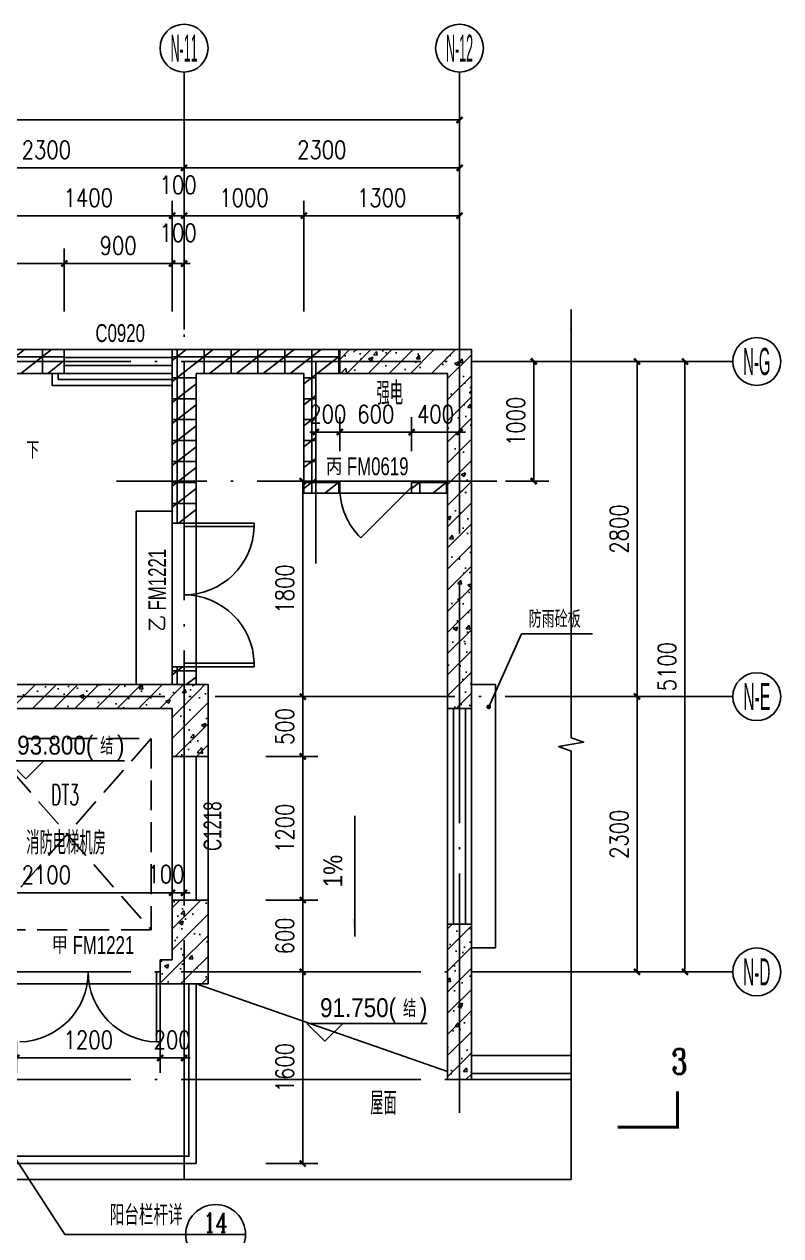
# Model space of a CAD drawing. Extents: x 718358 to 1668613, y -348838 to -159582.
# Drawn here: x 812749 to 819065, y -192319 to -182196 of the extents above; entities that cross this region are included whole.
import ezdxf
from ezdxf.enums import TextEntityAlignment as Align

# ---------------------------------------------------------------- set-up
doc = ezdxf.new("R2010")
doc.units = 0
doc.header["$LTSCALE"] = 1000
doc.linetypes.add('DASH', pattern=[0.35, 0.25, -0.1])
doc.linetypes.add('DOTE', pattern=[2.42, 2, -0.2, 0.02, -0.2])
for name, color, linetype in [('WINDOW_TEXT', 7, 'Continuous'), ('建-可见线', 7, 'Continuous'), ('建-墙体', 2, 'Continuous'), ('建-尺寸', 73, 'Continuous'), ('建-引出', 3, 'Continuous'), ('建-影线', 8, 'Continuous'), ('建-房间名', 7, 'Continuous'), ('建-柱子', 6, 'Continuous'), ('建-标高', 3, 'Continuous'), ('建-楼梯', 4, 'Continuous'), ('建-楼梯-扶手', 3, 'Continuous'), ('建-符号', 3, 'Continuous'), ('建-符号说明', 7, 'Continuous'), ('建-索引', 3, 'Continuous'), ('建-轴标', 3, 'Continuous'), ('建-轴网', 14, 'DOTE'), ('建-门', 4, 'Continuous'), ('建-门窗', 4, 'Continuous'), ('建-门窗-编号', 7, 'Continuous'), ('建-阳台', 5, 'Continuous'), ('排水线', 41, 'Continuous')]:
    doc.layers.add(name, color=color, linetype=linetype)
doc.styles.add('_TCH_AXIS', font='gt宽度调整.shx', dxfattribs={"bigfont": 'gt国标汉字.shx'})
doc.styles.add('_TCH_DIM', font='gt单线西文.shx', dxfattribs={"width": 0.8, "bigfont": 'gt单线中文.shx'})
doc.styles.add('_TCH_LABEL', font='COMPLEX', dxfattribs={"bigfont": 'GBCBIG'})
doc.styles.add('_TCH_WINDOW', font='gt单线西文.shx', dxfattribs={"height": 3.5, "bigfont": 'gt单线中文.shx'})
doc.styles.add('DIM_FONT', font='SIMPLEX.shx', dxfattribs={"width": 0.8, "bigfont": 'GBCBIG.shx'})
doc.dimstyles.new('DIMN50', dxfattribs={"dimscale": 0.5, "dimtxt": 300, "dimasz": 100, "dimexe": 250, "dimexo": 300, "dimgap": 150, "dimtad": 1, "dimdec": 0, "dimzin": 0, "dimdsep": 46, "dimtxsty": 'DIM_FONT', "dimblk": 'ARCHTICK', "dimcen": 0.09, "dimdle": 1, "dimclrt": 7, "dimazin": 2, "dimtfac": 1, "dimtdec": 0, "dimtix": 1, "dimtmove": 2, "dimatfit": 3, "dimldrblk": 'ARCHTICK', "dimfxl": 1, "dimtolj": 1, "dimtzin": 0, "dimarcsym": 0})
pattern_1 = [(45, (0, 0), (-88.388348, 88.388348), []), (50, (0, 0), (358.63009, -31.37607), [37.5, -412.5]), (355, (0, 0), (-69.37567, 376.09607), [30, -330]), (100.4514, (29.9, -2.6), (289.25469, 344.71977), [31.8701, -350.57106]), (46.1842, (0, 100), (533.62052, -82.7595), [56.25, -618.75]), (96.6356, (44.47, 93.1), (467.33135, 487.05894), [47.80514, -525.8565]), (351.1842, (0, 100), (467.33097, 487.0593), [45, -495]), (21, (50, 75), (298.45353, -201.30945), [37.5, -412.5]), (326, (50, 75), (121.65767, 362.57502), [30, -330]), (71.4514, (74.87, 58.22), (420.11131, 161.26525), [31.8701, -350.57106]), (37.5, (0, 0), (6.079928, 166.446927), [0, -326, 0, -335, 0, -331.25]), (7.5, (0, 0), (131.53477, 197.205856), [0, -191, 0, -318.5, 0, -126.25]), (327.5, (-111.5, 0), (266.911218, -11.277436), [0, -125, 0, -390, 0, -517.5]), (317.5, (-161.5, 0), (291.593085, 50.05249), [0, -162.5, 0, -259, 0, -367.5])]
pattern_2 = [(0, (0, 0), (0, 175), []), (37.875, (200, 0), (-84.807639, 109.038328), []), (90, (200, 0), (-225, 1e-14), [])]

# ---------------------------------------------------------------- blocks, each defined once
blk = doc.blocks.new('_ArchTick')
at = {"color": 0, "linetype": 'ByBlock', "const_width": 0.4}
blk.add_lwpolyline([(-0.5, -0.5), (0.5, 0.5)], dxfattribs=at)
blk = doc.blocks.new('*D2208')
at = {"layer": 'Defpoints', "color": 0, "transparency": 16777216}
for p in [(813983, -189453), (811883, -189710), (813983, -189710)]:
    blk.add_point(p, dxfattribs=at)
at = {"layer": '建-尺寸', "color": 0, "lineweight": -2, "transparency": 16777216}
for p, q in [((811883, -189560), (811883, -189328)), ((813983, -189560), (813983, -189328)), ((811882, -189453), (813983, -189453))]:
    blk.add_line(p, q, dxfattribs=at)
at = {"layer": '建-尺寸', "color": 0, "lineweight": -2, "transparency": 16777216, "xscale": 50, "yscale": 50, "zscale": 50, "rotation": 180}
blk.add_blockref('_ArchTick', (811883, -189453), dxfattribs=at)
at = {"layer": '建-尺寸', "color": 0, "lineweight": -2, "transparency": 16777216, "xscale": 50, "yscale": 50, "zscale": 50}
blk.add_blockref('_ArchTick', (813983, -189453), dxfattribs=at)
at = {"layer": '建-尺寸', "color": 7, "transparency": 16777216, "insert": (812933, -189303), "char_height": 150, "attachment_point": 5, "style": 'DIM_FONT'}
blk.add_mtext('\\A1;2100', dxfattribs=at)
blk = doc.blocks.new('*D2209')
at = {"layer": 'Defpoints', "color": 0, "transparency": 16777216}
for p in [(814083, -189453), (813983, -189710), (814083, -189710)]:
    blk.add_point(p, dxfattribs=at)
at = {"layer": '建-尺寸', "color": 0, "lineweight": -2, "transparency": 16777216}
for p, q in [((813983, -189560), (813983, -189328)), ((814083, -189560), (814083, -189328)), ((813983, -189453), (813933, -189453)), ((813983, -189453), (814083, -189453)), ((814083, -189453), (814133, -189453))]:
    blk.add_line(p, q, dxfattribs=at)
at = {"layer": '建-尺寸', "color": 0, "lineweight": -2, "transparency": 16777216, "xscale": 50, "yscale": 50, "zscale": 50}
blk.add_blockref('_ArchTick', (813983, -189453), dxfattribs=at)
at = {"layer": '建-尺寸', "color": 0, "lineweight": -2, "transparency": 16777216, "xscale": 50, "yscale": 50, "zscale": 50, "rotation": 180}
blk.add_blockref('_ArchTick', (814083, -189453), dxfattribs=at)
at = {"layer": '建-尺寸', "color": 7, "transparency": 16777216, "insert": (813932, -189298), "char_height": 150, "attachment_point": 5, "style": 'DIM_FONT'}
blk.add_mtext('\\A1;100', dxfattribs=at)
blk = doc.blocks.new('*D2215')
at = {"layer": 'Defpoints', "color": 0, "transparency": 16777216}
for p in [(812683, -190550), (813883, -190550), (813883, -190833)]:
    blk.add_point(p, dxfattribs=at)
at = {"layer": '建-尺寸', "color": 0, "lineweight": -2, "transparency": 16777216}
for p, q in [((812683, -190700), (812683, -190958)), ((813883, -190700), (813883, -190958)), ((812682, -190833), (813883, -190833))]:
    blk.add_line(p, q, dxfattribs=at)
at = {"layer": '建-尺寸', "color": 0, "lineweight": -2, "transparency": 16777216, "xscale": 50, "yscale": 50, "zscale": 50, "rotation": 180}
blk.add_blockref('_ArchTick', (812683, -190833), dxfattribs=at)
at = {"layer": '建-尺寸', "color": 0, "lineweight": -2, "transparency": 16777216, "xscale": 50, "yscale": 50, "zscale": 50}
blk.add_blockref('_ArchTick', (813883, -190833), dxfattribs=at)
at = {"layer": '建-尺寸', "color": 7, "transparency": 16777216, "insert": (813283, -190683), "char_height": 150, "attachment_point": 5, "style": 'DIM_FONT'}
blk.add_mtext('\\A1;1200', dxfattribs=at)
blk = doc.blocks.new('*D2216')
at = {"layer": 'Defpoints', "color": 0, "transparency": 16777216}
for p in [(813883, -190550), (814083, -190550), (814083, -190833)]:
    blk.add_point(p, dxfattribs=at)
at = {"layer": '建-尺寸', "color": 0, "lineweight": -2, "transparency": 16777216}
for p, q in [((813883, -190700), (813883, -190958)), ((814083, -190700), (814083, -190958)), ((813883, -190833), (813833, -190833)), ((813883, -190833), (814083, -190833)), ((814083, -190833), (814133, -190833))]:
    blk.add_line(p, q, dxfattribs=at)
at = {"layer": '建-尺寸', "color": 0, "lineweight": -2, "transparency": 16777216, "xscale": 50, "yscale": 50, "zscale": 50}
blk.add_blockref('_ArchTick', (813883, -190833), dxfattribs=at)
at = {"layer": '建-尺寸', "color": 0, "lineweight": -2, "transparency": 16777216, "xscale": 50, "yscale": 50, "zscale": 50, "rotation": 180}
blk.add_blockref('_ArchTick', (814083, -190833), dxfattribs=at)
at = {"layer": '建-尺寸', "color": 7, "transparency": 16777216, "insert": (813983, -190683), "char_height": 150, "attachment_point": 5, "style": 'DIM_FONT'}
blk.add_mtext('\\A1;200', dxfattribs=at)
blk = doc.blocks.new('*D2221')
at = {"layer": 'Defpoints', "color": 0, "transparency": 16777216}
for p in [(814615, -190114), (815074, -190114), (814615, -191715)]:
    blk.add_point(p, dxfattribs=at)
at = {"layer": '建-尺寸', "color": 0, "lineweight": -2, "transparency": 16777216}
for p, q in [((814765, -190114), (815199, -190114)), ((815074, -191715), (815074, -190114)), ((814765, -191715), (815199, -191715))]:
    blk.add_line(p, q, dxfattribs=at)
at = {"layer": '建-尺寸', "color": 0, "lineweight": -2, "transparency": 16777216, "xscale": 50, "yscale": 50, "zscale": 50}
for p, rotation in [((815074, -190114), 90), ((815074, -191715), 270)]:
    blk.add_blockref('_ArchTick', p, dxfattribs=dict(at, rotation=rotation))
at = {"layer": '建-尺寸', "color": 7, "transparency": 16777216, "insert": (814924, -190914), "char_height": 150, "attachment_point": 5, "rotation": 90, "style": 'DIM_FONT'}
blk.add_mtext('\\A1;1600', dxfattribs=at)
blk = doc.blocks.new('*D2222')
at = {"layer": 'Defpoints', "color": 0, "transparency": 16777216}
for p in [(814615, -189514), (815074, -189514), (814615, -190114)]:
    blk.add_point(p, dxfattribs=at)
at = {"layer": '建-尺寸', "color": 0, "lineweight": -2, "transparency": 16777216}
for p, q in [((814765, -189514), (815199, -189514)), ((815074, -190115), (815074, -189514)), ((814765, -190114), (815199, -190114))]:
    blk.add_line(p, q, dxfattribs=at)
at = {"layer": '建-尺寸', "color": 0, "lineweight": -2, "transparency": 16777216, "xscale": 50, "yscale": 50, "zscale": 50}
for p, rotation in [((815074, -189514), 90), ((815074, -190114), 270)]:
    blk.add_blockref('_ArchTick', p, dxfattribs=dict(at, rotation=rotation))
at = {"layer": '建-尺寸', "color": 7, "transparency": 16777216, "insert": (814924, -189814), "char_height": 150, "attachment_point": 5, "rotation": 90, "style": 'DIM_FONT'}
blk.add_mtext('\\A1;600', dxfattribs=at)
blk = doc.blocks.new('*D2223')
at = {"layer": 'Defpoints', "color": 0, "transparency": 16777216}
for p in [(814615, -188314), (815074, -188314), (814615, -189514)]:
    blk.add_point(p, dxfattribs=at)
at = {"layer": '建-尺寸', "color": 0, "lineweight": -2, "transparency": 16777216}
for p, q in [((814765, -188314), (815199, -188314)), ((815074, -189515), (815074, -188314)), ((814765, -189514), (815199, -189514))]:
    blk.add_line(p, q, dxfattribs=at)
at = {"layer": '建-尺寸', "color": 0, "lineweight": -2, "transparency": 16777216, "xscale": 50, "yscale": 50, "zscale": 50}
for p, rotation in [((815074, -188314), 90), ((815074, -189514), 270)]:
    blk.add_blockref('_ArchTick', p, dxfattribs=dict(at, rotation=rotation))
at = {"layer": '建-尺寸', "color": 7, "transparency": 16777216, "insert": (814924, -188914), "char_height": 150, "attachment_point": 5, "rotation": 90, "style": 'DIM_FONT'}
blk.add_mtext('\\A1;1200', dxfattribs=at)
blk = doc.blocks.new('*D2224')
at = {"layer": 'Defpoints', "color": 0, "transparency": 16777216}
for p in [(814615, -187814), (815074, -187814), (814615, -188314)]:
    blk.add_point(p, dxfattribs=at)
at = {"layer": '建-尺寸', "color": 0, "lineweight": -2, "transparency": 16777216}
for p, q in [((814765, -187814), (815199, -187814)), ((815074, -188315), (815074, -187814)), ((814765, -188314), (815199, -188314))]:
    blk.add_line(p, q, dxfattribs=at)
at = {"layer": '建-尺寸', "color": 0, "lineweight": -2, "transparency": 16777216, "xscale": 50, "yscale": 50, "zscale": 50}
for p, rotation in [((815074, -187814), 90), ((815074, -188314), 270)]:
    blk.add_blockref('_ArchTick', p, dxfattribs=dict(at, rotation=rotation))
at = {"layer": '建-尺寸', "color": 7, "transparency": 16777216, "insert": (814924, -188064), "char_height": 150, "attachment_point": 5, "rotation": 90, "style": 'DIM_FONT'}
blk.add_mtext('\\A1;500', dxfattribs=at)
blk = doc.blocks.new('*D2225')
at = {"layer": 'Defpoints', "color": 0, "transparency": 16777216}
for p in [(814615, -186014), (815074, -186014), (814615, -187814)]:
    blk.add_point(p, dxfattribs=at)
at = {"layer": '建-尺寸', "color": 0, "lineweight": -2, "transparency": 16777216}
for p, q in [((814765, -186014), (815199, -186014)), ((815074, -187815), (815074, -186014)), ((814765, -187814), (815199, -187814))]:
    blk.add_line(p, q, dxfattribs=at)
at = {"layer": '建-尺寸', "color": 0, "lineweight": -2, "transparency": 16777216, "xscale": 50, "yscale": 50, "zscale": 50}
for p, rotation in [((815074, -186014), 90), ((815074, -187814), 270)]:
    blk.add_blockref('_ArchTick', p, dxfattribs=dict(at, rotation=rotation))
at = {"layer": '建-尺寸', "color": 7, "transparency": 16777216, "insert": (814924, -186914), "char_height": 150, "attachment_point": 5, "rotation": 90, "style": 'DIM_FONT'}
blk.add_mtext('\\A1;1800', dxfattribs=at)
blk = doc.blocks.new('*D2228')
at = {"layer": 'Defpoints', "color": 0, "transparency": 16777216}
for p in [(815383, -185604), (815183, -185914), (815383, -185914)]:
    blk.add_point(p, dxfattribs=at)
at = {"layer": '建-尺寸', "color": 0, "lineweight": -2, "transparency": 16777216}
for p, q in [((815183, -185764), (815183, -185479)), ((815383, -185764), (815383, -185479)), ((815183, -185604), (815133, -185604)), ((815183, -185604), (815383, -185604)), ((815383, -185604), (815433, -185604))]:
    blk.add_line(p, q, dxfattribs=at)
at = {"layer": '建-尺寸', "color": 0, "lineweight": -2, "transparency": 16777216, "xscale": 50, "yscale": 50, "zscale": 50}
blk.add_blockref('_ArchTick', (815183, -185604), dxfattribs=at)
at = {"layer": '建-尺寸', "color": 0, "lineweight": -2, "transparency": 16777216, "xscale": 50, "yscale": 50, "zscale": 50, "rotation": 180}
blk.add_blockref('_ArchTick', (815383, -185604), dxfattribs=at)
at = {"layer": '建-尺寸', "color": 7, "transparency": 16777216, "insert": (815283, -185454), "char_height": 150, "attachment_point": 5, "style": 'DIM_FONT'}
blk.add_mtext('\\A1;200', dxfattribs=at)
blk = doc.blocks.new('*D2229')
at = {"layer": 'Defpoints', "color": 0, "transparency": 16777216}
for p in [(815983, -185604), (815383, -185914), (815983, -185914)]:
    blk.add_point(p, dxfattribs=at)
at = {"layer": '建-尺寸', "color": 0, "lineweight": -2, "transparency": 16777216}
for p, q in [((815383, -185764), (815383, -185479)), ((815983, -185764), (815983, -185479)), ((815382, -185604), (815983, -185604))]:
    blk.add_line(p, q, dxfattribs=at)
at = {"layer": '建-尺寸', "color": 0, "lineweight": -2, "transparency": 16777216, "xscale": 50, "yscale": 50, "zscale": 50, "rotation": 180}
blk.add_blockref('_ArchTick', (815383, -185604), dxfattribs=at)
at = {"layer": '建-尺寸', "color": 0, "lineweight": -2, "transparency": 16777216, "xscale": 50, "yscale": 50, "zscale": 50}
blk.add_blockref('_ArchTick', (815983, -185604), dxfattribs=at)
at = {"layer": '建-尺寸', "color": 7, "transparency": 16777216, "insert": (815683, -185454), "char_height": 150, "attachment_point": 5, "style": 'DIM_FONT'}
blk.add_mtext('\\A1;600', dxfattribs=at)
blk = doc.blocks.new('*D2230')
at = {"layer": 'Defpoints', "color": 0, "transparency": 16777216}
for p in [(816383, -185604), (815983, -185914), (816383, -185914)]:
    blk.add_point(p, dxfattribs=at)
at = {"layer": '建-尺寸', "color": 0, "lineweight": -2, "transparency": 16777216}
for p, q in [((815983, -185764), (815983, -185479)), ((816383, -185764), (816383, -185479)), ((815983, -185604), (815933, -185604)), ((815983, -185604), (816383, -185604)), ((816383, -185604), (816433, -185604))]:
    blk.add_line(p, q, dxfattribs=at)
at = {"layer": '建-尺寸', "color": 0, "lineweight": -2, "transparency": 16777216, "xscale": 50, "yscale": 50, "zscale": 50}
blk.add_blockref('_ArchTick', (815983, -185604), dxfattribs=at)
at = {"layer": '建-尺寸', "color": 0, "lineweight": -2, "transparency": 16777216, "xscale": 50, "yscale": 50, "zscale": 50, "rotation": 180}
blk.add_blockref('_ArchTick', (816383, -185604), dxfattribs=at)
at = {"layer": '建-尺寸', "color": 7, "transparency": 16777216, "insert": (816183, -185454), "char_height": 150, "attachment_point": 5, "style": 'DIM_FONT'}
blk.add_mtext('\\A1;400', dxfattribs=at)
blk = doc.blocks.new('*D2231')
at = {"layer": 'Defpoints', "color": 0, "transparency": 16777216}
for p in [(816618, -185014), (817003, -185014), (816618, -186014)]:
    blk.add_point(p, dxfattribs=at)
at = {"layer": '建-尺寸', "color": 0, "lineweight": -2, "transparency": 16777216}
for p, q in [((816768, -185014), (817128, -185014)), ((817003, -186015), (817003, -185014)), ((816768, -186014), (817128, -186014))]:
    blk.add_line(p, q, dxfattribs=at)
at = {"layer": '建-尺寸', "color": 0, "lineweight": -2, "transparency": 16777216, "xscale": 50, "yscale": 50, "zscale": 50}
for p, rotation in [((817003, -185014), 90), ((817003, -186014), 270)]:
    blk.add_blockref('_ArchTick', p, dxfattribs=dict(at, rotation=rotation))
at = {"layer": '建-尺寸', "color": 7, "transparency": 16777216, "insert": (816853, -185514), "char_height": 150, "attachment_point": 5, "rotation": 90, "style": 'DIM_FONT'}
blk.add_mtext('\\A1;1000', dxfattribs=at)
blk = doc.blocks.new('*D2312')
at = {"layer": 'Defpoints', "color": 0, "transparency": 16777216}
for p in [(817890, -185014), (818265, -185014), (817890, -190114)]:
    blk.add_point(p, dxfattribs=at)
at = {"layer": '建-尺寸', "color": 0, "lineweight": -2, "transparency": 16777216}
for p, q in [((818040, -185014), (818390, -185014)), ((818265, -190115), (818265, -185014)), ((818040, -190114), (818390, -190114))]:
    blk.add_line(p, q, dxfattribs=at)
at = {"layer": '建-尺寸', "color": 0, "lineweight": -2, "transparency": 16777216, "xscale": 50, "yscale": 50, "zscale": 50}
for p, rotation in [((818265, -185014), 90), ((818265, -190114), 270)]:
    blk.add_blockref('_ArchTick', p, dxfattribs=dict(at, rotation=rotation))
at = {"layer": '建-尺寸', "color": 7, "transparency": 16777216, "insert": (818115, -187564), "char_height": 150, "attachment_point": 5, "rotation": 90, "style": 'DIM_FONT'}
blk.add_mtext('\\A1;5100', dxfattribs=at)
blk = doc.blocks.new('*D2313')
at = {"layer": 'Defpoints', "color": 0, "transparency": 16777216}
for p in [(817315, -185014), (817865, -185014), (817315, -187814)]:
    blk.add_point(p, dxfattribs=at)
at = {"layer": '建-尺寸', "color": 0, "lineweight": -2, "transparency": 16777216}
for p, q in [((817465, -185014), (817990, -185014)), ((817865, -187815), (817865, -185014)), ((817465, -187814), (817990, -187814))]:
    blk.add_line(p, q, dxfattribs=at)
at = {"layer": '建-尺寸', "color": 0, "lineweight": -2, "transparency": 16777216, "xscale": 50, "yscale": 50, "zscale": 50}
for p, rotation in [((817865, -185014), 90), ((817865, -187814), 270)]:
    blk.add_blockref('_ArchTick', p, dxfattribs=dict(at, rotation=rotation))
at = {"layer": '建-尺寸', "color": 7, "transparency": 16777216, "insert": (817715, -186414), "char_height": 150, "attachment_point": 5, "rotation": 90, "style": 'DIM_FONT'}
blk.add_mtext('\\A1;2800', dxfattribs=at)
blk = doc.blocks.new('*D2314')
at = {"layer": 'Defpoints', "color": 0, "transparency": 16777216}
for p in [(817315, -187814), (817865, -187814), (817315, -190114)]:
    blk.add_point(p, dxfattribs=at)
at = {"layer": '建-尺寸', "color": 0, "lineweight": -2, "transparency": 16777216}
for p, q in [((817465, -187814), (817990, -187814)), ((817865, -190115), (817865, -187814)), ((817465, -190114), (817990, -190114))]:
    blk.add_line(p, q, dxfattribs=at)
at = {"layer": '建-尺寸', "color": 0, "lineweight": -2, "transparency": 16777216, "xscale": 50, "yscale": 50, "zscale": 50}
for p, rotation in [((817865, -187814), 90), ((817865, -190114), 270)]:
    blk.add_blockref('_ArchTick', p, dxfattribs=dict(at, rotation=rotation))
at = {"layer": '建-尺寸', "color": 7, "transparency": 16777216, "insert": (817715, -188964), "char_height": 150, "attachment_point": 5, "rotation": 90, "style": 'DIM_FONT'}
blk.add_mtext('\\A1;2300', dxfattribs=at)
blk = doc.blocks.new('*D2355')
at = {"layer": 'Defpoints', "color": 0, "transparency": 16777216}
for p in [(816383, -182996), (805483, -184746), (816383, -184746)]:
    blk.add_point(p, dxfattribs=at)
at = {"layer": '建-尺寸', "color": 0, "lineweight": -2, "transparency": 16777216}
for p, q in [((805483, -184596), (805483, -182871)), ((816383, -184596), (816383, -182871)), ((805482, -182996), (816383, -182996))]:
    blk.add_line(p, q, dxfattribs=at)
at = {"layer": '建-尺寸', "color": 0, "lineweight": -2, "transparency": 16777216, "xscale": 50, "yscale": 50, "zscale": 50, "rotation": 180}
blk.add_blockref('_ArchTick', (805483, -182996), dxfattribs=at)
at = {"layer": '建-尺寸', "color": 0, "lineweight": -2, "transparency": 16777216, "xscale": 50, "yscale": 50, "zscale": 50}
blk.add_blockref('_ArchTick', (816383, -182996), dxfattribs=at)
at = {"layer": '建-尺寸', "color": 7, "transparency": 16777216, "insert": (810933, -182846), "char_height": 150, "attachment_point": 5, "style": 'DIM_FONT'}
blk.add_mtext('\\A1;10900', dxfattribs=at)
blk = doc.blocks.new('*D2356')
at = {"layer": 'Defpoints', "color": 0, "transparency": 16777216}
for p in [(816383, -183396), (814083, -184746), (816383, -184746)]:
    blk.add_point(p, dxfattribs=at)
at = {"layer": '建-尺寸', "color": 0, "lineweight": -2, "transparency": 16777216}
for p, q in [((814083, -184596), (814083, -183271)), ((816383, -184596), (816383, -183271)), ((814082, -183396), (816383, -183396))]:
    blk.add_line(p, q, dxfattribs=at)
at = {"layer": '建-尺寸', "color": 0, "lineweight": -2, "transparency": 16777216, "xscale": 50, "yscale": 50, "zscale": 50, "rotation": 180}
blk.add_blockref('_ArchTick', (814083, -183396), dxfattribs=at)
at = {"layer": '建-尺寸', "color": 0, "lineweight": -2, "transparency": 16777216, "xscale": 50, "yscale": 50, "zscale": 50}
blk.add_blockref('_ArchTick', (816383, -183396), dxfattribs=at)
at = {"layer": '建-尺寸', "color": 7, "transparency": 16777216, "insert": (815233, -183246), "char_height": 150, "attachment_point": 5, "style": 'DIM_FONT'}
blk.add_mtext('\\A1;2300', dxfattribs=at)
blk = doc.blocks.new('*D2357')
at = {"layer": 'Defpoints', "color": 0, "transparency": 16777216}
for p in [(814083, -183396), (811783, -184746), (814083, -184746)]:
    blk.add_point(p, dxfattribs=at)
at = {"layer": '建-尺寸', "color": 0, "lineweight": -2, "transparency": 16777216}
for p, q in [((811783, -184596), (811783, -183271)), ((814083, -184596), (814083, -183271)), ((811783, -183396), (814083, -183396))]:
    blk.add_line(p, q, dxfattribs=at)
at = {"layer": '建-尺寸', "color": 0, "lineweight": -2, "transparency": 16777216, "xscale": 50, "yscale": 50, "zscale": 50, "rotation": 180}
blk.add_blockref('_ArchTick', (811783, -183396), dxfattribs=at)
at = {"layer": '建-尺寸', "color": 0, "lineweight": -2, "transparency": 16777216, "xscale": 50, "yscale": 50, "zscale": 50}
blk.add_blockref('_ArchTick', (814083, -183396), dxfattribs=at)
at = {"layer": '建-尺寸', "color": 7, "transparency": 16777216, "insert": (812933, -183246), "char_height": 150, "attachment_point": 5, "style": 'DIM_FONT'}
blk.add_mtext('\\A1;2300', dxfattribs=at)
blk = doc.blocks.new('*D2361')
at = {"layer": 'Defpoints', "color": 0, "transparency": 16777216}
for p in [(816383, -183796), (815083, -184746), (816383, -184746)]:
    blk.add_point(p, dxfattribs=at)
at = {"layer": '建-尺寸', "color": 0, "lineweight": -2, "transparency": 16777216}
for p, q in [((815083, -184596), (815083, -183671)), ((816383, -184596), (816383, -183671)), ((815082, -183796), (816383, -183796))]:
    blk.add_line(p, q, dxfattribs=at)
at = {"layer": '建-尺寸', "color": 0, "lineweight": -2, "transparency": 16777216, "xscale": 50, "yscale": 50, "zscale": 50, "rotation": 180}
blk.add_blockref('_ArchTick', (815083, -183796), dxfattribs=at)
at = {"layer": '建-尺寸', "color": 0, "lineweight": -2, "transparency": 16777216, "xscale": 50, "yscale": 50, "zscale": 50}
blk.add_blockref('_ArchTick', (816383, -183796), dxfattribs=at)
at = {"layer": '建-尺寸', "color": 7, "transparency": 16777216, "insert": (815733, -183646), "char_height": 150, "attachment_point": 5, "style": 'DIM_FONT'}
blk.add_mtext('\\A1;1300', dxfattribs=at)
blk = doc.blocks.new('*D2362')
at = {"layer": 'Defpoints', "color": 0, "transparency": 16777216}
for p in [(815083, -183796), (814083, -184746), (815083, -184746)]:
    blk.add_point(p, dxfattribs=at)
at = {"layer": '建-尺寸', "color": 0, "lineweight": -2, "transparency": 16777216}
for p, q in [((814083, -184596), (814083, -183671)), ((815083, -184596), (815083, -183671)), ((814082, -183796), (815083, -183796))]:
    blk.add_line(p, q, dxfattribs=at)
at = {"layer": '建-尺寸', "color": 0, "lineweight": -2, "transparency": 16777216, "xscale": 50, "yscale": 50, "zscale": 50, "rotation": 180}
blk.add_blockref('_ArchTick', (814083, -183796), dxfattribs=at)
at = {"layer": '建-尺寸', "color": 0, "lineweight": -2, "transparency": 16777216, "xscale": 50, "yscale": 50, "zscale": 50}
blk.add_blockref('_ArchTick', (815083, -183796), dxfattribs=at)
at = {"layer": '建-尺寸', "color": 7, "transparency": 16777216, "insert": (814583, -183646), "char_height": 150, "attachment_point": 5, "style": 'DIM_FONT'}
blk.add_mtext('\\A1;1000', dxfattribs=at)
blk = doc.blocks.new('*D2363')
at = {"layer": 'Defpoints', "color": 0, "transparency": 16777216}
for p in [(814083, -183796), (813983, -184746), (814083, -184746)]:
    blk.add_point(p, dxfattribs=at)
at = {"layer": '建-尺寸', "color": 0, "lineweight": -2, "transparency": 16777216}
for p, q in [((813983, -184596), (813983, -183671)), ((814083, -184596), (814083, -183671)), ((813983, -183796), (813933, -183796)), ((813983, -183796), (814083, -183796)), ((814083, -183796), (814133, -183796))]:
    blk.add_line(p, q, dxfattribs=at)
at = {"layer": '建-尺寸', "color": 0, "lineweight": -2, "transparency": 16777216, "xscale": 50, "yscale": 50, "zscale": 50}
blk.add_blockref('_ArchTick', (813983, -183796), dxfattribs=at)
at = {"layer": '建-尺寸', "color": 0, "lineweight": -2, "transparency": 16777216, "xscale": 50, "yscale": 50, "zscale": 50, "rotation": 180}
blk.add_blockref('_ArchTick', (814083, -183796), dxfattribs=at)
at = {"layer": '建-尺寸', "color": 7, "transparency": 16777216, "insert": (814033, -183539), "char_height": 150, "attachment_point": 5, "style": 'DIM_FONT'}
blk.add_mtext('\\A1;100', dxfattribs=at)
blk = doc.blocks.new('*D2364')
at = {"layer": 'Defpoints', "color": 0, "transparency": 16777216}
for p in [(813983, -183796), (812583, -184746), (813983, -184746)]:
    blk.add_point(p, dxfattribs=at)
at = {"layer": '建-尺寸', "color": 0, "lineweight": -2, "transparency": 16777216}
for p, q in [((812583, -184596), (812583, -183671)), ((813983, -184596), (813983, -183671)), ((812582, -183796), (813983, -183796))]:
    blk.add_line(p, q, dxfattribs=at)
at = {"layer": '建-尺寸', "color": 0, "lineweight": -2, "transparency": 16777216, "xscale": 50, "yscale": 50, "zscale": 50, "rotation": 180}
blk.add_blockref('_ArchTick', (812583, -183796), dxfattribs=at)
at = {"layer": '建-尺寸', "color": 0, "lineweight": -2, "transparency": 16777216, "xscale": 50, "yscale": 50, "zscale": 50}
blk.add_blockref('_ArchTick', (813983, -183796), dxfattribs=at)
at = {"layer": '建-尺寸', "color": 7, "transparency": 16777216, "insert": (813283, -183646), "char_height": 150, "attachment_point": 5, "style": 'DIM_FONT'}
blk.add_mtext('\\A1;1400', dxfattribs=at)
blk = doc.blocks.new('*D2368')
at = {"layer": 'Defpoints', "color": 0, "transparency": 16777216}
for p in [(814083, -184196), (813983, -184746), (814083, -184746)]:
    blk.add_point(p, dxfattribs=at)
at = {"layer": '建-尺寸', "color": 0, "lineweight": -2, "transparency": 16777216}
for p, q in [((813983, -184596), (813983, -184071)), ((814083, -184596), (814083, -184071)), ((813983, -184196), (813933, -184196)), ((813983, -184196), (814083, -184196)), ((814083, -184196), (814133, -184196))]:
    blk.add_line(p, q, dxfattribs=at)
at = {"layer": '建-尺寸', "color": 0, "lineweight": -2, "transparency": 16777216, "xscale": 50, "yscale": 50, "zscale": 50}
blk.add_blockref('_ArchTick', (813983, -184196), dxfattribs=at)
at = {"layer": '建-尺寸', "color": 0, "lineweight": -2, "transparency": 16777216, "xscale": 50, "yscale": 50, "zscale": 50, "rotation": 180}
blk.add_blockref('_ArchTick', (814083, -184196), dxfattribs=at)
at = {"layer": '建-尺寸', "color": 7, "transparency": 16777216, "insert": (814033, -183939), "char_height": 150, "attachment_point": 5, "style": 'DIM_FONT'}
blk.add_mtext('\\A1;100', dxfattribs=at)
blk = doc.blocks.new('*D2369')
at = {"layer": 'Defpoints', "color": 0, "transparency": 16777216}
for p in [(813983, -184196), (813083, -184746), (813983, -184746)]:
    blk.add_point(p, dxfattribs=at)
at = {"layer": '建-尺寸', "color": 0, "lineweight": -2, "transparency": 16777216}
for p, q in [((813083, -184596), (813083, -184071)), ((813983, -184596), (813983, -184071)), ((813082, -184196), (813983, -184196))]:
    blk.add_line(p, q, dxfattribs=at)
at = {"layer": '建-尺寸', "color": 0, "lineweight": -2, "transparency": 16777216, "xscale": 50, "yscale": 50, "zscale": 50, "rotation": 180}
blk.add_blockref('_ArchTick', (813083, -184196), dxfattribs=at)
at = {"layer": '建-尺寸', "color": 0, "lineweight": -2, "transparency": 16777216, "xscale": 50, "yscale": 50, "zscale": 50}
blk.add_blockref('_ArchTick', (813983, -184196), dxfattribs=at)
at = {"layer": '建-尺寸', "color": 7, "transparency": 16777216, "insert": (813533, -184046), "char_height": 150, "attachment_point": 5, "style": 'DIM_FONT'}
blk.add_mtext('\\A1;900', dxfattribs=at)
blk = doc.blocks.new('*D2370')
at = {"layer": 'Defpoints', "color": 0, "transparency": 16777216}
for p in [(813083, -184196), (811783, -184746), (813083, -184746)]:
    blk.add_point(p, dxfattribs=at)
at = {"layer": '建-尺寸', "color": 0, "lineweight": -2, "transparency": 16777216}
for p, q in [((811783, -184596), (811783, -184071)), ((813083, -184596), (813083, -184071)), ((811782, -184196), (813083, -184196))]:
    blk.add_line(p, q, dxfattribs=at)
at = {"layer": '建-尺寸', "color": 0, "lineweight": -2, "transparency": 16777216, "xscale": 50, "yscale": 50, "zscale": 50, "rotation": 180}
blk.add_blockref('_ArchTick', (811783, -184196), dxfattribs=at)
at = {"layer": '建-尺寸', "color": 0, "lineweight": -2, "transparency": 16777216, "xscale": 50, "yscale": 50, "zscale": 50}
blk.add_blockref('_ArchTick', (813083, -184196), dxfattribs=at)
at = {"layer": '建-尺寸', "color": 7, "transparency": 16777216, "insert": (812433, -184046), "char_height": 150, "attachment_point": 5, "style": 'DIM_FONT'}
blk.add_mtext('\\A1;1300', dxfattribs=at)

msp = doc.modelspace()

# ---------------------------------------------------------------- hatches: boundary and pattern name
at = {"layer": '建-影线'}
h = msp.add_hatch(dxfattribs=at)
h.set_pattern_fill('空心砖', color=256, scale=50, style=0)
h.set_pattern_definition(pattern_2)
h.paths.add_polyline_path([(808782.8, -185114.2), (813082.8, -185114.2), (813082.8, -184914.2), (808732.8, -184914.2), (808732.8, -185047.5)])
h = msp.add_hatch(dxfattribs=at)
h.set_pattern_fill('空心砖', color=256, scale=50, style=0)
h.set_pattern_definition(pattern_2)
h.paths.add_polyline_path([(814082.8, -184914.2), (813982.8, -184914.2), (813982.8, -185114.2), (814082.8, -185047.5)])
h = msp.add_hatch(dxfattribs=at)
h.set_pattern_fill('空心砖', color=256, scale=50, style=0)
h.set_pattern_definition(pattern_2)
h.paths.add_polyline_path([(814082.8, -185047.5), (814182.8, -185114.2), (815082.8, -185114.2), (815149.5, -185047.5), (815182.8, -184914.2), (814082.8, -184914.2)])
h = msp.add_hatch(dxfattribs=at)
h.set_pattern_fill('空心砖', color=256, scale=50, style=0)
h.set_pattern_definition(pattern_2)
h.paths.add_polyline_path([(815149.5, -185047.5), (815182.8, -185114.2), (815382.8, -185114.2), (815382.8, -184914.2), (815182.8, -184914.2)])
h = msp.add_hatch(dxfattribs=at)
h.set_pattern_fill('钢筋混凝土', color=256, scale=50, style=0)
h.set_pattern_definition(pattern_1)
h.paths.add_polyline_path([(815382.8, -185114.2), (816282.8, -185114.2), (816482.8, -184914.2), (815382.8, -184914.2)])
h = msp.add_hatch(dxfattribs=at)
h.set_pattern_fill('钢筋混凝土', color=256, scale=50, style=0)
h.set_pattern_definition(pattern_1)
h.paths.add_polyline_path([(816482.8, -184914.2), (816282.8, -185114.2), (816282.8, -186014.2), (816482.8, -186014.2)])
h = msp.add_hatch(dxfattribs=at)
h.set_pattern_fill('空心砖', color=256, scale=50, style=0)
h.set_pattern_definition(pattern_2)
h.paths.add_polyline_path([(813982.8, -185114.2), (813982.8, -186364.2), (814182.8, -186364.2), (814182.8, -185114.2), (814082.8, -185047.5)])
h = msp.add_hatch(dxfattribs=at)
h.set_pattern_fill('空心砖', color=256, scale=50, style=0)
h.set_pattern_definition(pattern_2)
h.paths.add_polyline_path([(815149.5, -185047.5), (815082.8, -185114.2), (815082.8, -186114.2), (815182.8, -186014.2), (815182.8, -185114.2)])
h = msp.add_hatch(dxfattribs=at)
h.set_pattern_fill('空心砖', color=256, scale=50, style=0)
h.set_pattern_definition(pattern_2)
h.paths.add_polyline_path([(815082.8, -186114.2), (815382.8, -186114.2), (815382.8, -186014.2), (815182.8, -186014.2)])
h = msp.add_hatch(dxfattribs=at)
h.set_pattern_fill('空心砖', color=256, scale=50, style=0)
h.set_pattern_definition(pattern_2)
h.paths.add_polyline_path([(816282.8, -186014.2), (815982.8, -186014.2), (815982.8, -186114.2), (816282.8, -186114.2)])
h = msp.add_hatch(dxfattribs=at)
h.set_pattern_fill('钢筋混凝土', color=256, scale=50, style=0)
h.set_pattern_definition(pattern_1)
h.paths.add_polyline_path([(816482.8, -186014.2), (816282.8, -186014.2), (816282.8, -187914.2), (816482.8, -187914.2)])
h = msp.add_hatch(dxfattribs=at)
h.set_pattern_fill('空心砖', color=256, scale=50, style=0)
h.set_pattern_definition(pattern_2)
h.paths.add_polyline_path([(814182.8, -187714.2), (814182.8, -187564.2), (813982.8, -187564.2), (813982.8, -187714.2)])
h = msp.add_hatch(dxfattribs=at)
h.set_pattern_fill('钢筋混凝土', color=256, scale=50, style=0)
h.set_pattern_definition(pattern_1)
h.paths.add_polyline_path([(813982.8, -187914.2), (814282.8, -187714.2), (812532.8, -187714.2), (812532.8, -187914.2)])
h = msp.add_hatch(dxfattribs=at)
h.set_pattern_fill('钢筋混凝土', color=256, scale=50, style=0)
h.set_pattern_definition(pattern_1)
h.paths.add_polyline_path([(813982.8, -187914.2), (813982.8, -188314.2), (814282.8, -188314.2), (814282.8, -187714.2)])
h = msp.add_hatch(dxfattribs=at)
h.set_pattern_fill('钢筋混凝土', color=256, scale=50, style=0)
h.set_pattern_definition(pattern_1)
h.paths.add_polyline_path([(814282.8, -190214.2), (814282.8, -189514.2), (813982.8, -189514.2), (813982.8, -190014.2)])
h = msp.add_hatch(dxfattribs=at)
h.set_pattern_fill('钢筋混凝土', color=256, scale=50, style=0)
h.set_pattern_definition(pattern_1)
h.paths.add_polyline_path([(816282.8, -189714.2), (816282.8, -191014.2), (816482.8, -191014.2), (816482.8, -189714.2)])
h = msp.add_hatch(dxfattribs=at)
h.set_pattern_fill('钢筋混凝土', color=256, scale=50, style=0)
h.set_pattern_definition(pattern_1)
h.paths.add_polyline_path([(813982.8, -190014.2), (813882.8, -190014.2), (813882.8, -190214.2), (814282.8, -190214.2)])
at = {"layer": '建-符号'}
msp.add_hatch(color=256, dxfattribs=at).paths.add_polyline_path([(815509.1, -189817.7), (815509.1, -189667.7), (815489.1, -189667.7)])

# ---------------------------------------------------------------- linework, layer by layer
at = {"layer": '建-可见线'}
for p, q in [((816282.8, -189714.2), (816282.8, -187914.2)), ((816482.8, -189714.2), (816482.8, -187914.2))]:
    msp.add_line(p, q, dxfattribs=at)
at = {"layer": '建-可见线', "linetype": 'DASH'}
msp.add_lwpolyline([(817309.9, -184746.2, -0.0034236), (817314.7, -184751.1)], format="xyb", dxfattribs=at)
at = {"layer": '建-可见线'}
for points in [[(816482.8, -187714.2), (816682.8, -187714.2), (816682.8, -189914.2), (816482.8, -189914.2)], [(817314.7, -190814.2), (816482.8, -190814.2)], [(816482.8, -190964.2), (817314.7, -190964.2)]]:
    msp.add_lwpolyline(points, dxfattribs=at)
at = {"layer": '建-墙体'}
for p, q in [((813082.8, -184914.2), (808732.8, -184914.2)), ((813082.8, -185114.2), (813082.8, -184914.2)), ((814082.8, -184914.2), (813982.8, -184914.2)), ((813982.8, -184914.2), (813982.8, -185114.2)), ((814082.8, -184914.2), (815182.8, -184914.2)), ((815182.8, -184914.2), (815382.8, -184914.2)), ((808782.8, -185114.2), (813082.8, -185114.2)), ((813982.8, -185114.2), (813982.8, -186364.2)), ((814182.8, -186364.2), (814182.8, -185114.2)), ((814182.8, -185114.2), (815082.8, -185114.2)), ((815082.8, -185114.2), (815082.8, -186114.2)), ((815182.8, -185114.2), (815182.8, -186014.2)), ((815182.8, -185114.2), (815382.8, -185114.2)), ((815382.8, -186014.2), (815182.8, -186014.2)), ((815382.8, -186114.2), (815382.8, -186014.2)), ((816282.8, -186014.2), (815982.8, -186014.2)), ((815982.8, -186014.2), (815982.8, -186114.2)), ((815082.8, -186114.2), (815382.8, -186114.2)), ((815982.8, -186114.2), (816282.8, -186114.2)), ((813982.8, -186364.2), (814182.8, -186364.2)), ((814182.8, -187564.2), (813982.8, -187564.2)), ((813982.8, -187564.2), (813982.8, -187714.2)), ((814182.8, -187714.2), (814182.8, -187564.2))]:
    msp.add_line(p, q, dxfattribs=at)
at = {"layer": '建-引出'}
for p, q in [((816626.3, -187900.1), (816900.7, -187290.4)), ((816900.7, -187290.4), (817494, -187290.4))]:
    msp.add_line(p, q, dxfattribs=at)
at = {"layer": '建-引出', "const_width": 20}
msp.add_lwpolyline([(816622.2, -187909.2, 1), (816630.4, -187891, 1)], format="xyb", close=True, dxfattribs=at)
at = {"layer": '建-柱子'}
for p, q in [((815382.8, -184914.2), (816482.8, -184914.2)), ((815382.8, -184914.2), (815382.8, -185114.2)), ((816482.8, -184914.2), (816482.8, -186014.2)), ((815382.8, -185114.2), (816282.8, -185114.2)), ((816282.8, -185114.2), (816282.8, -186014.2)), ((816282.8, -186014.2), (816282.8, -187914.2)), ((816482.8, -186014.2), (816482.8, -187914.2)), ((814282.8, -187714.2), (812532.8, -187714.2)), ((814282.8, -188314.2), (814282.8, -187714.2)), ((813982.8, -187914.2), (812532.8, -187914.2)), ((813982.8, -187914.2), (813982.8, -188314.2)), ((816482.8, -187914.2), (816282.8, -187914.2)), ((813982.8, -188314.2), (814282.8, -188314.2)), ((814282.8, -189514.2), (813982.8, -189514.2)), ((813982.8, -189514.2), (813982.8, -190014.2)), ((814282.8, -190214.2), (814282.8, -189514.2)), ((816282.8, -189714.2), (816282.8, -191014.2)), ((816482.8, -189714.2), (816282.8, -189714.2)), ((816482.8, -189714.2), (816482.8, -191014.2)), ((813982.8, -190014.2), (813882.8, -190014.2)), ((813882.8, -190014.2), (813882.8, -190214.2)), ((813882.8, -190214.2), (814282.8, -190214.2)), ((816482.8, -191014.2), (816282.8, -191014.2))]:
    msp.add_line(p, q, dxfattribs=at)
at = {"layer": '建-标高'}
for p, q in [((812763, -188501.1), (812613, -188351.1)), ((812613, -188351.1), (813585, -188351.1)), ((812763, -188501.1), (812913, -188351.1)), ((815259.2, -190694.3), (815109.2, -190544.3)), ((815109.2, -190544.3), (816113.3, -190544.3)), ((815259.2, -190694.3), (815409.2, -190544.3))]:
    msp.add_line(p, q, dxfattribs=at)
at = {"layer": '建-楼梯', "linetype": 'DASH'}
for p, q in [((812407.8, -188164.2), (813807.8, -188164.2)), ((812407.8, -188164.2), (813807.8, -189764.2)), ((813807.8, -188164.2), (812407.8, -189764.2)), ((813807.8, -188164.2), (813807.8, -189764.2)), ((813807.8, -189764.2), (812407.8, -189764.2))]:
    msp.add_line(p, q, dxfattribs=at)
at = {"layer": '建-楼梯-扶手'}
for points in [[(814182.9, -190214.5), (814182.8, -191714.5), (811682.8, -191714.5), (807082.8, -191714.5), (807082.8, -191654.5)], [(807082.8, -191654.5), (814122.8, -191654.5), (814122.8, -190214.5)], [(814122.8, -191291.4), (814122.8, -190214.2)], [(814182.8, -190214.2), (814182.8, -191291.4)]]:
    msp.add_lwpolyline(points, dxfattribs=at)
at = {"layer": '建-符号'}
for points in [[(817314.7, -191847.9), (817314.7, -188270), (817209.7, -188231.8), (817419.7, -188194.7), (817314.7, -188157.5), (817314.7, -184579.5)], [(815509.1, -188809.8), (815509.1, -189817.7)], [(804379.6, -191847.9), (810790.9, -191847.9), (810829.1, -191742.9), (810866.1, -191952.9), (810903.4, -191847.9), (817314.7, -191847.9)]]:
    msp.add_lwpolyline(points, dxfattribs=at)
at = {"layer": '建-符号', "const_width": 25}
msp.add_lwpolyline([(817703.7, -191412.8), (818203.7, -191412.8), (818203.7, -191112.8)], dxfattribs=at)
at = {"layer": '建-索引'}
for p, q in [((812676.8, -191674), (813088.5, -192309)), ((813088.5, -192309), (814096.6, -192309)), ((814596.6, -192309), (814096.6, -192309))]:
    msp.add_line(p, q, dxfattribs=at)
msp.add_circle((814346.6, -192309), 250, dxfattribs=at)
at = {"layer": '建-轴标'}
for p, q in [((814082.8, -184746.2), (814082.8, -182596.2)), ((816382.8, -184746.2), (816382.8, -182596.2)), ((817314.7, -185014.2), (818664.7, -185014.2)), ((817314.7, -187814.2), (818664.7, -187814.2)), ((817314.7, -190114.2), (818664.7, -190114.2))]:
    msp.add_line(p, q, dxfattribs=at)
for centre in [(814082.8, -182396.2), (816382.8, -182396.2), (818864.7, -185014.2), (818864.7, -187814.2), (818864.7, -190114.2)]:
    msp.add_circle(centre, 200, dxfattribs=at)
at = {"layer": '建-轴网'}
for p, q in [((814082.8, -191847.9), (814082.8, -184746.2)), ((816382.8, -191291.4), (816382.8, -184746.2)), ((804379.6, -185014.2), (817314.7, -185014.2)), ((815182.8, -185014.2), (815182.8, -186702.3)), ((816693.1, -186014.2), (813517.6, -186014.2)), ((807082.8, -187814.2), (817314.7, -187814.2)), ((804379.6, -190114.2), (817314.7, -190114.2)), ((804379.6, -191014.2), (817314.7, -191014.2))]:
    msp.add_line(p, q, dxfattribs=at)
at = {"layer": '建-门'}
for p, q in [((815382.8, -186014.2), (815982.8, -186014.2)), ((815382.8, -186114.2), (815982.8, -186114.2)), ((815982.8, -186064.2), (815558.6, -186488.5)), ((813982.8, -186264.2), (813682.8, -186264.2)), ((813682.8, -186264.2), (813682.8, -187714.2)), ((813982.8, -187564.2), (813982.8, -186364.2)), ((814082.8, -186364.2), (814667.8, -186364.2)), ((814082.8, -186364.2), (814082.8, -186394.2)), ((814082.8, -186394.2), (814667.8, -186394.2)), ((814182.8, -187564.2), (814182.8, -186364.2)), ((814667.8, -186394.2), (814667.8, -186364.2)), ((814082.8, -187534.2), (814667.8, -187534.2)), ((814082.8, -187564.2), (814082.8, -187534.2)), ((814082.8, -187564.2), (814667.8, -187564.2)), ((814667.8, -187534.2), (814667.8, -187564.2)), ((813852.8, -190114.2), (813852.8, -190699.2)), ((813882.8, -190114.2), (813852.8, -190114.2)), ((813882.8, -190114.2), (813882.8, -190699.2)), ((813882.8, -190214.2), (812682.8, -190214.2)), ((813852.8, -190699.2), (813882.8, -190699.2))]:
    msp.add_line(p, q, dxfattribs=at)
for centre, radius, start, end in [((815982.8, -186064.2), 600, 180, 225), ((814082.8, -186379.2), 585, 270, 358.53072), ((814082.8, -187549.2), 585, 1.46928, 90), ((812697.8, -190114.2), 585, 271.46928, 360), ((813867.8, -190114.2), 585, 180, 268.53072)]:
    msp.add_arc(centre, radius, start, end, dxfattribs=at)
at = {"layer": '建-门窗'}
for p, q in [((813982.8, -184914.2), (813082.8, -184914.2)), ((813082.8, -185114.2), (813082.8, -184914.2)), ((813982.8, -185114.2), (813982.8, -184914.2)), ((813082.8, -184980.9), (813982.8, -184980.9)), ((813082.8, -185047.5), (813982.8, -185047.5)), ((813982.8, -185114.2), (813082.8, -185114.2)), ((813982.8, -189514.2), (813982.8, -188314.2)), ((813982.8, -188314.2), (814282.8, -188314.2)), ((814082.8, -188314.2), (814082.8, -189514.2)), ((814182.8, -188314.2), (814182.8, -189514.2)), ((814282.8, -189514.2), (814282.8, -188314.2)), ((813982.8, -189514.2), (814282.8, -189514.2))]:
    msp.add_line(p, q, dxfattribs=at)
at = {"layer": '建-阳台'}
for p, q in [((816332.8, -189714.2), (816332.8, -187914.2)), ((816432.8, -189714.2), (816432.8, -187914.2))]:
    msp.add_line(p, q, dxfattribs=at)
for points in [[(812982.8, -185114.2), (812982.8, -185214.2), (813982.8, -185214.2)], [(813032.8, -185114.2), (813032.8, -185164.2), (813982.8, -185164.2)]]:
    msp.add_lwpolyline(points, dxfattribs=at)
at = {"layer": '排水线', "ltscale": 0.5}
msp.add_line((814182.8, -190214.2), (816282.8, -190946.8), dxfattribs=at)

# ---------------------------------------------------------------- texts
at = {"layer": 'WINDOW_TEXT', "style": '_TCH_WINDOW', "width": 0.705882}
msp.add_text('C0920', height=148.75, rotation=0, dxfattribs=at).set_placement((813342.8, -184851.1))
at = {"layer": '建-房间名', "style": 'DIM_FONT'}
for s, height, width, p in [('强电', 192.91, 0.8, (815689.5, -185376.8)), ('DT3', 170, 0.564706, (812972.9, -188719.6)), ('消防电梯机房', 192.91, 0.8, (812764.6, -189133.3)), ('屋面', 192.91, 0.8, (815637.2, -191307.7))]:
    msp.add_text(s, height=height, dxfattribs=dict(at, width=width)).set_placement(p)
at = {"layer": '建-标高', "style": '_TCH_DIM'}
for s, height, width, p in [('93.800(', 157.5, 0.888889, (812690, -188298.6)), ('结', 143.3, 0.8, (813383.3, -188298.6)), (')', 157.5, 0.888889, (813523.3, -188298.6)), ('91.750(', 157.5, 0.888889, (815218.3, -190491.8)), ('结', 143.3, 0.8, (815911.7, -190491.8)), (')', 157.5, 0.888889, (816051.7, -190491.8))]:
    msp.add_text(s, height=height, dxfattribs=dict(at, width=width)).set_placement(p)
at = {"layer": '建-符号', "style": '_TCH_DIM', "width": 0.888889}
msp.add_text('1%', height=157.5, rotation=90, dxfattribs=at).set_placement((815404.1, -189407.1))
at = {"layer": '建-符号说明'}
for s, height, style, width, p in [('下', 143.3, '_TCH_DIM', 0.8, (812765.3, -185826.7)), ('防雨砼板', 143.31, '_TCH_DIM', 0.8, (816959.3, -187237.9)), ('3', 212.5, '_TCH_LABEL', 0.705882, (818153.7, -190969))]:
    msp.add_text(s, height=height, dxfattribs=dict(at, style=style, width=width)).set_placement(p)
at = {"layer": '建-索引', "style": '_TCH_LABEL'}
msp.add_text('阳台栏杆详', height=168.79, dxfattribs=at).set_placement((813463.3, -192231.1))
at = {"layer": '建-索引', "style": '_TCH_LABEL', "width": 0.846774}
msp.add_text('14', height=161, dxfattribs=at).set_placement((814246, -192288.8), (814447.2, -192288.8), align=Align.FIT)
at = {"layer": '建-轴标', "style": '_TCH_AXIS'}
for s, width, p, p2 in [('N-11', 0.304348, (813969.7, -182509.3), (814196, -182509.3)), ('N-12', 0.269231, (816269.7, -182509.3), (816496, -182509.3)), ('N-G', 0.333333, (818751.5, -185127.3), (818977.8, -185127.3)), ('N-E', 0.344262, (818751.5, -187927.3), (818977.8, -187927.3)), ('N-D', 0.33871, (818751.5, -190227.3), (818977.8, -190227.3))]:
    msp.add_text(s, height=226.27, dxfattribs=dict(at, width=width)).set_placement(p, p2, align=Align.FIT)
at = {"layer": '建-门窗-编号', "style": '_TCH_WINDOW'}
for s, rotation, p in [('丙', 0, (815267.3, -185964.2)), ('乙', 90, (813932.8, -187269.7)), ('甲', 360, (812977.3, -189964.2))]:
    msp.add_text(s, height=143.3, rotation=rotation, dxfattribs=at).set_placement(p)
at = {"layer": '建-门窗-编号', "style": '_TCH_WINDOW', "width": 0.705882}
for s, rotation, p in [('FM0619', 0, (815442.3, -185964.2)), ('FM1221', 90, (813932.8, -187094.7)), ('C1218', 90, (814394.7, -189104.2)), ('FM1221', 360, (813152.3, -189964.2))]:
    msp.add_text(s, height=148.75, rotation=rotation, dxfattribs=at).set_placement(p)

# ---------------------------------------------------------------- dimensions: what is measured, and where the dimension line sits
at = {"layer": '建-尺寸'}
for p1, p2, distance, picture, middle in [((805482.8, -184746.2), (816382.9, -184746.2), 1750, '*D2355', (810932.9, -182846.2)), ((811783.2, -184746.2), (814082.8, -184746.2), 1350, '*D2357', (812933, -183246.2)), ((814082.8, -184746.2), (816382.9, -184746.2), 1350, '*D2356', (815232.9, -183246.2)), ((812582.9, -184746.2), (813982.9, -184746.2), 950, '*D2364', (813282.9, -183646.2)), ((814083, -184746.2), (815082.8, -184746.2), 950, '*D2362', (814582.9, -183646.2)), ((815082.8, -184746.2), (816382.8, -184746.2), 950, '*D2361', (815732.8, -183646.2)), ((811782.9, -184746.2), (813082.9, -184746.2), 550, '*D2370', (812432.9, -184046.2)), ((813082.9, -184746.2), (813982.9, -184746.2), 550, '*D2369', (813532.9, -184046.2)), ((816617.9, -186014.2), (816617.9, -185014.2), -384.9, '*D2231', (816852.8, -185514.2)), ((817314.7, -187814.2), (817314.7, -185014.2), -550, '*D2313', (817714.7, -186414.2)), ((817890.3, -190114.2), (817890.3, -185014.2), -374.3, '*D2312', (818114.7, -187564.2)), ((815182.8, -185914.2), (815382.8, -185914.2), 310.5, '*D2228', (815282.8, -185453.7)), ((815382.8, -185914.2), (815982.8, -185914.2), 310.5, '*D2229', (815682.8, -185453.7)), ((815982.8, -185914.2), (816382.8, -185914.2), 310.5, '*D2230', (816182.8, -185453.7)), ((814614.8, -187814.2), (814614.8, -186014.2), -459.1, '*D2225', (814923.9, -186914.2)), ((814614.8, -188314.2), (814614.8, -187814.2), -459.1, '*D2224', (814923.9, -188064.2)), ((817314.7, -190114.2), (817314.7, -187814.2), -550, '*D2314', (817714.7, -188964.2)), ((814614.8, -189514.2), (814614.8, -188314.2), -459.1, '*D2223', (814923.9, -188914.2)), ((811882.8, -189709.7), (813982.8, -189709.7), 256.4, '*D2208', (812932.8, -189303.4)), ((814614.8, -190114.2), (814614.8, -189514.2), -459.1, '*D2222', (814923.9, -189814.2)), ((814614.8, -191714.5), (814614.8, -190114.2), -459.1, '*D2221', (814923.9, -190914.4)), ((812682.8, -190550), (813882.8, -190550), -282.6, '*D2215', (813282.8, -190682.6)), ((813882.8, -190550), (814082.8, -190550), -282.6, '*D2216', (813982.8, -190682.6))]:
    dim = msp.add_aligned_dim(p1=p1, p2=p2, distance=distance, dimstyle='DIMN50', dxfattribs=at)
    dim.commit()
    dim.dimension.update_dxf_attribs({"geometry": picture, "text_midpoint": middle})
for base, p1, p2, picture, middle in [((814083, -183796.2), (813982.9, -184746.2), (814083, -184746.2), '*D2363', (814032.9, -183538.7)), ((814083, -184196.2), (813982.9, -184746.2), (814083, -184746.2), '*D2368', (814032.9, -183938.7)), ((814082.8, -189453.4), (813982.8, -189709.7), (814082.8, -189709.7), '*D2209', (813932.5, -189298.4))]:
    dim = msp.add_linear_dim(base=base, p1=p1, p2=p2, angle=0, dimstyle='DIMN50', dxfattribs=at)
    dim.commit()
    dim.dimension.update_dxf_attribs({"geometry": picture, "text_midpoint": middle, "dimtype": 161})

doc.saveas('drawing.dxf')
